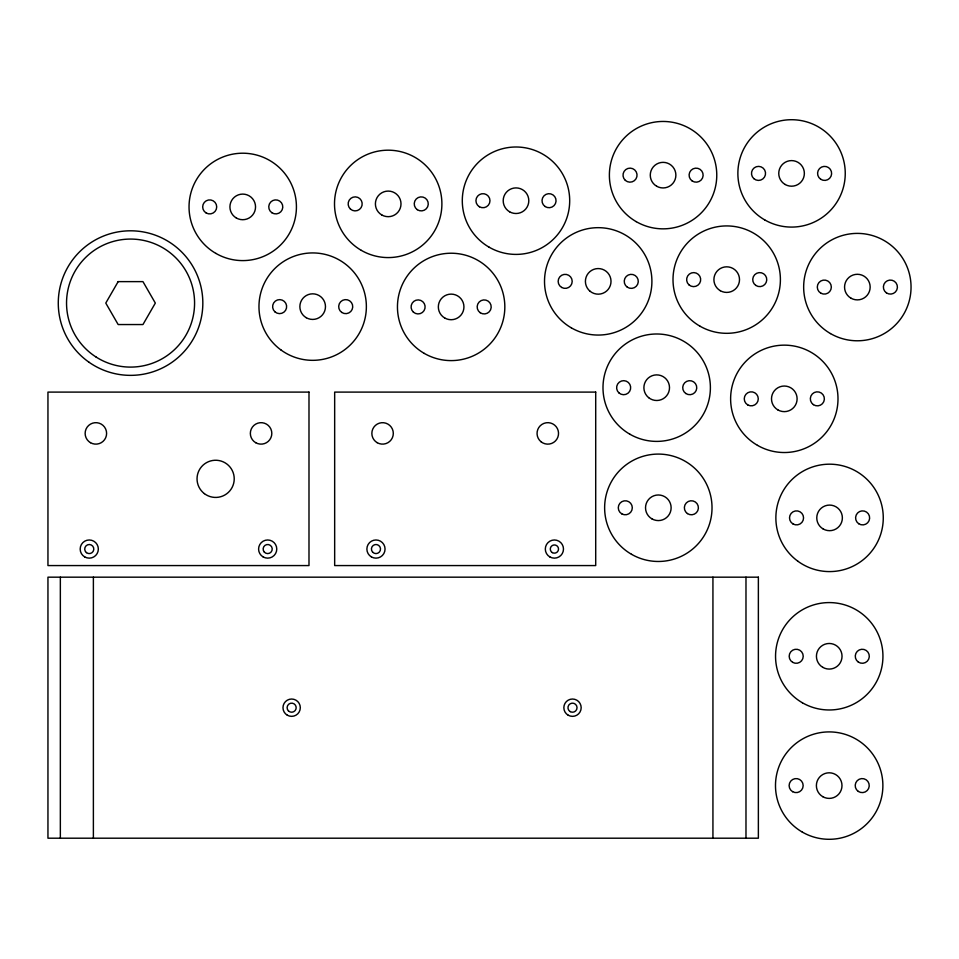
<?xml version="1.0" encoding="UTF-8"?>
<svg xmlns="http://www.w3.org/2000/svg" width="959" height="959" viewBox="0 0 959 959"><rect width="100%" height="100%" fill="white"/><g stroke="black" fill="none" stroke-linecap="round" stroke-linejoin="round"><path stroke-width="1.44" d="M745.982 577.174L745.982 838.202M712.933 577.174L712.933 838.202M93.383 577.174L93.383 838.202M60.345 577.174L60.345 838.202M118.161 281.622L105.778 303.08L118.161 324.55L142.951 324.55L155.334 303.08L142.951 281.622L118.161 281.622M308.99 392.099L47.95 392.099L47.95 565.57L308.99 565.57L308.99 392.099M595.707 392.099L334.667 392.099L334.667 565.57L595.707 565.57L595.707 392.099M758.365 577.174L47.95 577.174L47.95 838.202L758.365 838.202L758.365 577.174M631.478 554.278A53.692 53.692 0 0 0 712.022 507.779A53.692 53.692 0 0 0 631.478 461.279A53.692 53.692 0 0 0 631.478 554.278M651.928 518.867A12.803 12.803 0 0 0 671.132 507.779A12.803 12.803 0 0 0 651.928 496.69A12.803 12.803 0 0 0 651.928 518.867M687.423 513.58A7.025 7.025 0 0 0 698.38 508.294A7.025 7.025 0 0 0 688.31 501.461A7.025 7.025 0 0 0 687.423 513.58M621.78 513.856A7.025 7.025 0 0 0 632.305 507.779A7.025 7.025 0 0 0 621.78 501.701A7.025 7.025 0 0 0 621.78 513.856M88.947 362.19A72.285 72.285 0 0 0 202.541 309.565A72.285 72.285 0 0 0 100.168 237.496A72.285 72.285 0 0 0 88.947 362.19M96.092 357.036A64.025 64.025 0 0 0 194.509 305.957A64.025 64.025 0 0 0 101.067 246.259A64.025 64.025 0 0 0 96.092 357.036M648.644 397.649A12.803 12.803 0 0 0 669.346 389.702A12.803 12.803 0 0 0 652.108 375.736A12.803 12.803 0 0 0 648.644 397.649M685.793 393.502A7.025 7.025 0 0 0 696.737 388.203A7.025 7.025 0 0 0 686.68 381.37A7.025 7.025 0 0 0 685.793 393.502M618.951 392.914A7.025 7.025 0 0 0 630.519 389.15A7.025 7.025 0 0 0 621.48 381.011A7.025 7.025 0 0 0 618.951 392.914M629.847 434.199A53.692 53.692 0 0 0 710.391 387.688A53.692 53.692 0 0 0 629.847 341.188A53.692 53.692 0 0 0 629.847 434.199M306.269 317.717A12.803 12.803 0 0 0 325.473 306.628A12.803 12.803 0 0 0 306.269 295.54A12.803 12.803 0 0 0 306.269 317.717M341.764 312.442A7.025 7.025 0 0 0 352.72 307.144A7.025 7.025 0 0 0 342.651 300.311A7.025 7.025 0 0 0 341.764 312.442M274.933 311.843A7.025 7.025 0 0 0 286.489 308.091A7.025 7.025 0 0 0 277.463 299.951A7.025 7.025 0 0 0 274.933 311.843M281.107 350.071A53.692 53.692 0 0 0 366.074 312.238A53.692 53.692 0 0 0 290.829 257.575A53.692 53.692 0 0 0 281.107 350.071M413.401 312.131A7.025 7.025 0 0 0 424.969 308.378A7.025 7.025 0 0 0 415.93 300.239A7.025 7.025 0 0 0 413.401 312.131M424.298 353.415A53.692 53.692 0 0 0 504.83 306.916A53.692 53.692 0 0 0 424.298 260.416A53.692 53.692 0 0 0 424.298 353.415M444.736 318.004A12.803 12.803 0 0 0 463.94 306.916A12.803 12.803 0 0 0 444.736 295.828A12.803 12.803 0 0 0 444.736 318.004M480.231 312.73A7.025 7.025 0 0 0 491.188 307.431A7.025 7.025 0 0 0 481.13 300.599A7.025 7.025 0 0 0 480.231 312.73M590.157 291.32A12.803 12.803 0 0 0 610.859 283.373A12.803 12.803 0 0 0 593.633 269.407A12.803 12.803 0 0 0 590.157 291.32M627.306 287.173A7.025 7.025 0 0 0 638.262 281.874A7.025 7.025 0 0 0 628.205 275.041A7.025 7.025 0 0 0 627.306 287.173M561.662 287.448A7.025 7.025 0 0 0 572.199 281.371A7.025 7.025 0 0 0 561.662 275.281A7.025 7.025 0 0 0 561.662 287.448M571.372 327.87A53.692 53.692 0 0 0 651.904 281.371A53.692 53.692 0 0 0 571.372 234.859A53.692 53.692 0 0 0 571.372 327.87M215.883 253.404A53.692 53.692 0 0 0 296.427 206.904A53.692 53.692 0 0 0 215.883 160.405A53.692 53.692 0 0 0 215.883 253.404M236.322 217.993A12.803 12.803 0 0 0 255.538 206.904A12.803 12.803 0 0 0 236.322 195.816A12.803 12.803 0 0 0 236.322 217.993M271.829 212.706A7.025 7.025 0 0 0 282.773 207.42A7.025 7.025 0 0 0 272.716 200.575A7.025 7.025 0 0 0 271.829 212.706M206.173 212.982A7.025 7.025 0 0 0 216.71 206.904A7.025 7.025 0 0 0 206.173 200.827A7.025 7.025 0 0 0 206.173 212.982M361.351 250.383A53.692 53.692 0 0 0 441.895 203.883A53.692 53.692 0 0 0 361.351 157.384A53.692 53.692 0 0 0 361.351 250.383M381.802 214.972A12.803 12.803 0 0 0 401.006 203.883A12.803 12.803 0 0 0 381.802 192.795A12.803 12.803 0 0 0 381.802 214.972M417.297 209.685A7.025 7.025 0 0 0 428.253 204.399A7.025 7.025 0 0 0 418.196 197.566A7.025 7.025 0 0 0 417.297 209.685M350.467 209.098A7.025 7.025 0 0 0 362.034 205.346A7.025 7.025 0 0 0 352.996 197.206A7.025 7.025 0 0 0 350.467 209.098M489.15 247.206A53.692 53.692 0 0 0 569.694 200.707A53.692 53.692 0 0 0 489.15 154.195A53.692 53.692 0 0 0 489.15 247.206M509.601 211.795A12.803 12.803 0 0 0 528.805 200.707A12.803 12.803 0 0 0 509.601 189.618A12.803 12.803 0 0 0 509.601 211.795M545.096 206.509A7.025 7.025 0 0 0 556.04 201.21A7.025 7.025 0 0 0 545.983 194.377A7.025 7.025 0 0 0 545.096 206.509M479.44 206.784A7.025 7.025 0 0 0 489.977 200.707A7.025 7.025 0 0 0 479.44 194.617A7.025 7.025 0 0 0 479.44 206.784M858.281 791.403A7.025 7.025 0 0 0 869.226 786.116A7.025 7.025 0 0 0 859.168 779.271A7.025 7.025 0 0 0 858.281 791.403M792.625 791.678A7.025 7.025 0 0 0 803.163 785.601A7.025 7.025 0 0 0 792.625 779.511A7.025 7.025 0 0 0 792.625 791.678M802.335 832.1A53.692 53.692 0 0 0 882.879 785.601A53.692 53.692 0 0 0 802.335 739.101A53.692 53.692 0 0 0 802.335 832.1M822.786 796.689A12.803 12.803 0 0 0 841.99 785.601A12.803 12.803 0 0 0 822.786 774.512A12.803 12.803 0 0 0 822.786 796.689M858.341 662.082A7.025 7.025 0 0 0 869.286 656.795A7.025 7.025 0 0 0 859.228 649.95A7.025 7.025 0 0 0 858.341 662.082M792.685 662.357A7.025 7.025 0 0 0 803.222 656.28A7.025 7.025 0 0 0 792.685 650.19A7.025 7.025 0 0 0 792.685 662.357M802.395 702.779A53.692 53.692 0 0 0 882.939 656.28A53.692 53.692 0 0 0 802.395 609.78A53.692 53.692 0 0 0 802.395 702.779M822.834 667.368A12.803 12.803 0 0 0 842.038 656.28A12.803 12.803 0 0 0 822.834 645.191A12.803 12.803 0 0 0 822.834 667.368M793.021 523.962A7.025 7.025 0 0 0 803.558 517.884A7.025 7.025 0 0 0 793.021 511.806A7.025 7.025 0 0 0 793.021 523.962M798.008 561.327A53.692 53.692 0 0 0 882.975 523.494A53.692 53.692 0 0 0 807.73 468.831A53.692 53.692 0 0 0 798.008 561.327M823.17 528.972A12.803 12.803 0 0 0 842.374 517.884A12.803 12.803 0 0 0 823.17 506.796A12.803 12.803 0 0 0 823.17 528.972M858.665 523.698A7.025 7.025 0 0 0 869.621 518.399A7.025 7.025 0 0 0 859.564 511.567A7.025 7.025 0 0 0 858.665 523.698M757.466 445.336A53.692 53.692 0 0 0 837.998 398.836A53.692 53.692 0 0 0 757.466 352.337A53.692 53.692 0 0 0 757.466 445.336M777.905 409.925A12.803 12.803 0 0 0 797.109 398.836A12.803 12.803 0 0 0 777.905 387.748A12.803 12.803 0 0 0 777.905 409.925M813.4 404.65A7.025 7.025 0 0 0 824.356 399.352A7.025 7.025 0 0 0 814.299 392.519A7.025 7.025 0 0 0 813.4 404.65M747.756 404.914A7.025 7.025 0 0 0 758.281 398.836A7.025 7.025 0 0 0 747.756 392.758A7.025 7.025 0 0 0 747.756 404.914M699.854 326.12A53.692 53.692 0 0 0 780.398 279.62A53.692 53.692 0 0 0 699.854 233.121A53.692 53.692 0 0 0 699.854 326.12M720.305 290.709A12.803 12.803 0 0 0 739.509 279.62A12.803 12.803 0 0 0 720.305 268.532A12.803 12.803 0 0 0 720.305 290.709M755.8 285.422A7.025 7.025 0 0 0 766.744 280.136A7.025 7.025 0 0 0 756.687 273.291A7.025 7.025 0 0 0 755.8 285.422M688.958 284.835A7.025 7.025 0 0 0 700.526 281.083A7.025 7.025 0 0 0 691.487 272.943A7.025 7.025 0 0 0 688.958 284.835M656.675 186.238A12.803 12.803 0 0 0 675.879 175.149A12.803 12.803 0 0 0 656.675 164.061A12.803 12.803 0 0 0 656.675 186.238M636.225 221.649A53.692 53.692 0 0 0 716.769 175.149A53.692 53.692 0 0 0 636.225 128.65A53.692 53.692 0 0 0 636.225 221.649M692.17 180.963A7.025 7.025 0 0 0 703.115 175.665A7.025 7.025 0 0 0 693.057 168.832A7.025 7.025 0 0 0 692.17 180.963M625.328 180.364A7.025 7.025 0 0 0 636.896 176.612A7.025 7.025 0 0 0 627.857 168.472A7.025 7.025 0 0 0 625.328 180.364M830.506 333.588A53.692 53.692 0 0 0 911.05 287.089A53.692 53.692 0 0 0 830.506 240.589A53.692 53.692 0 0 0 830.506 333.588M850.957 298.177A12.803 12.803 0 0 0 870.161 287.089A12.803 12.803 0 0 0 850.957 276A12.803 12.803 0 0 0 850.957 298.177M886.452 292.891A7.025 7.025 0 0 0 897.396 287.604A7.025 7.025 0 0 0 887.339 280.759A7.025 7.025 0 0 0 886.452 292.891M820.808 293.166A7.025 7.025 0 0 0 831.333 287.089A7.025 7.025 0 0 0 820.808 280.999A7.025 7.025 0 0 0 820.808 293.166M753.822 178.626A7.025 7.025 0 0 0 765.39 174.862A7.025 7.025 0 0 0 756.351 166.722A7.025 7.025 0 0 0 753.822 178.626M764.719 219.899A53.692 53.692 0 0 0 845.251 173.399A53.692 53.692 0 0 0 764.719 126.9A53.692 53.692 0 0 0 764.719 219.899M785.157 184.488A12.803 12.803 0 0 0 804.361 173.399A12.803 12.803 0 0 0 785.157 162.311A12.803 12.803 0 0 0 785.157 184.488M820.652 179.213A7.025 7.025 0 0 0 831.609 173.915A7.025 7.025 0 0 0 821.551 167.082A7.025 7.025 0 0 0 820.652 179.213M377.211 442.698A10.741 10.741 0 0 0 393.31 433.408A10.741 10.741 0 0 0 377.211 424.106A10.741 10.741 0 0 0 377.211 442.698M541.032 441.751A10.741 10.741 0 0 0 558.402 435.086A10.741 10.741 0 0 0 543.945 423.375A10.741 10.741 0 0 0 541.032 441.751M372.595 552.096A4.543 4.543 0 0 0 380.291 550.454A4.543 4.543 0 0 0 375.029 544.604A4.543 4.543 0 0 0 372.595 552.096M552.336 552.624A4.136 4.136 0 0 0 558.534 549.051A4.136 4.136 0 0 0 552.336 545.479A4.136 4.136 0 0 0 552.336 552.624M549.855 556.927A9.087 9.087 0 0 0 563.484 549.051A9.087 9.087 0 0 0 549.855 541.188A9.087 9.087 0 0 0 549.855 556.927M371.421 556.927A9.087 9.087 0 0 0 385.05 549.051A9.087 9.087 0 0 0 371.421 541.188A9.087 9.087 0 0 0 371.421 556.927M255.705 442.698A10.741 10.741 0 0 0 271.817 433.408A10.741 10.741 0 0 0 255.705 424.106A10.741 10.741 0 0 0 255.705 442.698M90.494 442.698A10.741 10.741 0 0 0 106.605 433.408A10.741 10.741 0 0 0 90.494 424.106A10.741 10.741 0 0 0 90.494 442.698M204.399 493.645A18.581 18.581 0 0 0 234.08 481.166A18.581 18.581 0 0 0 208.439 461.699A18.581 18.581 0 0 0 204.399 493.645M86.442 552.624A4.543 4.543 0 0 0 93.754 549.711A4.543 4.543 0 0 0 87.569 544.832A4.543 4.543 0 0 0 86.442 552.624M264.312 552.096A4.543 4.543 0 0 0 272.008 550.454A4.543 4.543 0 0 0 266.734 544.604A4.543 4.543 0 0 0 264.312 552.096M84.716 556.927A9.087 9.087 0 0 0 98.345 549.051A9.087 9.087 0 0 0 84.716 541.188A9.087 9.087 0 0 0 84.716 556.927M263.138 556.927A9.087 9.087 0 0 0 276.767 549.051A9.087 9.087 0 0 0 263.138 541.188A9.087 9.087 0 0 0 263.138 556.927M570.233 711.626A4.543 4.543 0 0 0 577.042 707.682A4.543 4.543 0 0 0 570.233 703.75A4.543 4.543 0 0 0 570.233 711.626M288.431 710.895A4.543 4.543 0 0 0 296.031 708.869A4.543 4.543 0 0 0 290.469 703.295A4.543 4.543 0 0 0 288.431 710.895M287.304 715.198A8.679 8.679 0 0 0 300.311 707.682A8.679 8.679 0 0 0 287.304 700.178A8.679 8.679 0 0 0 287.304 715.198M568.172 715.198A8.679 8.679 0 0 0 581.178 707.682A8.679 8.679 0 0 0 568.172 700.178A8.679 8.679 0 0 0 568.172 715.198"/></g></svg>
